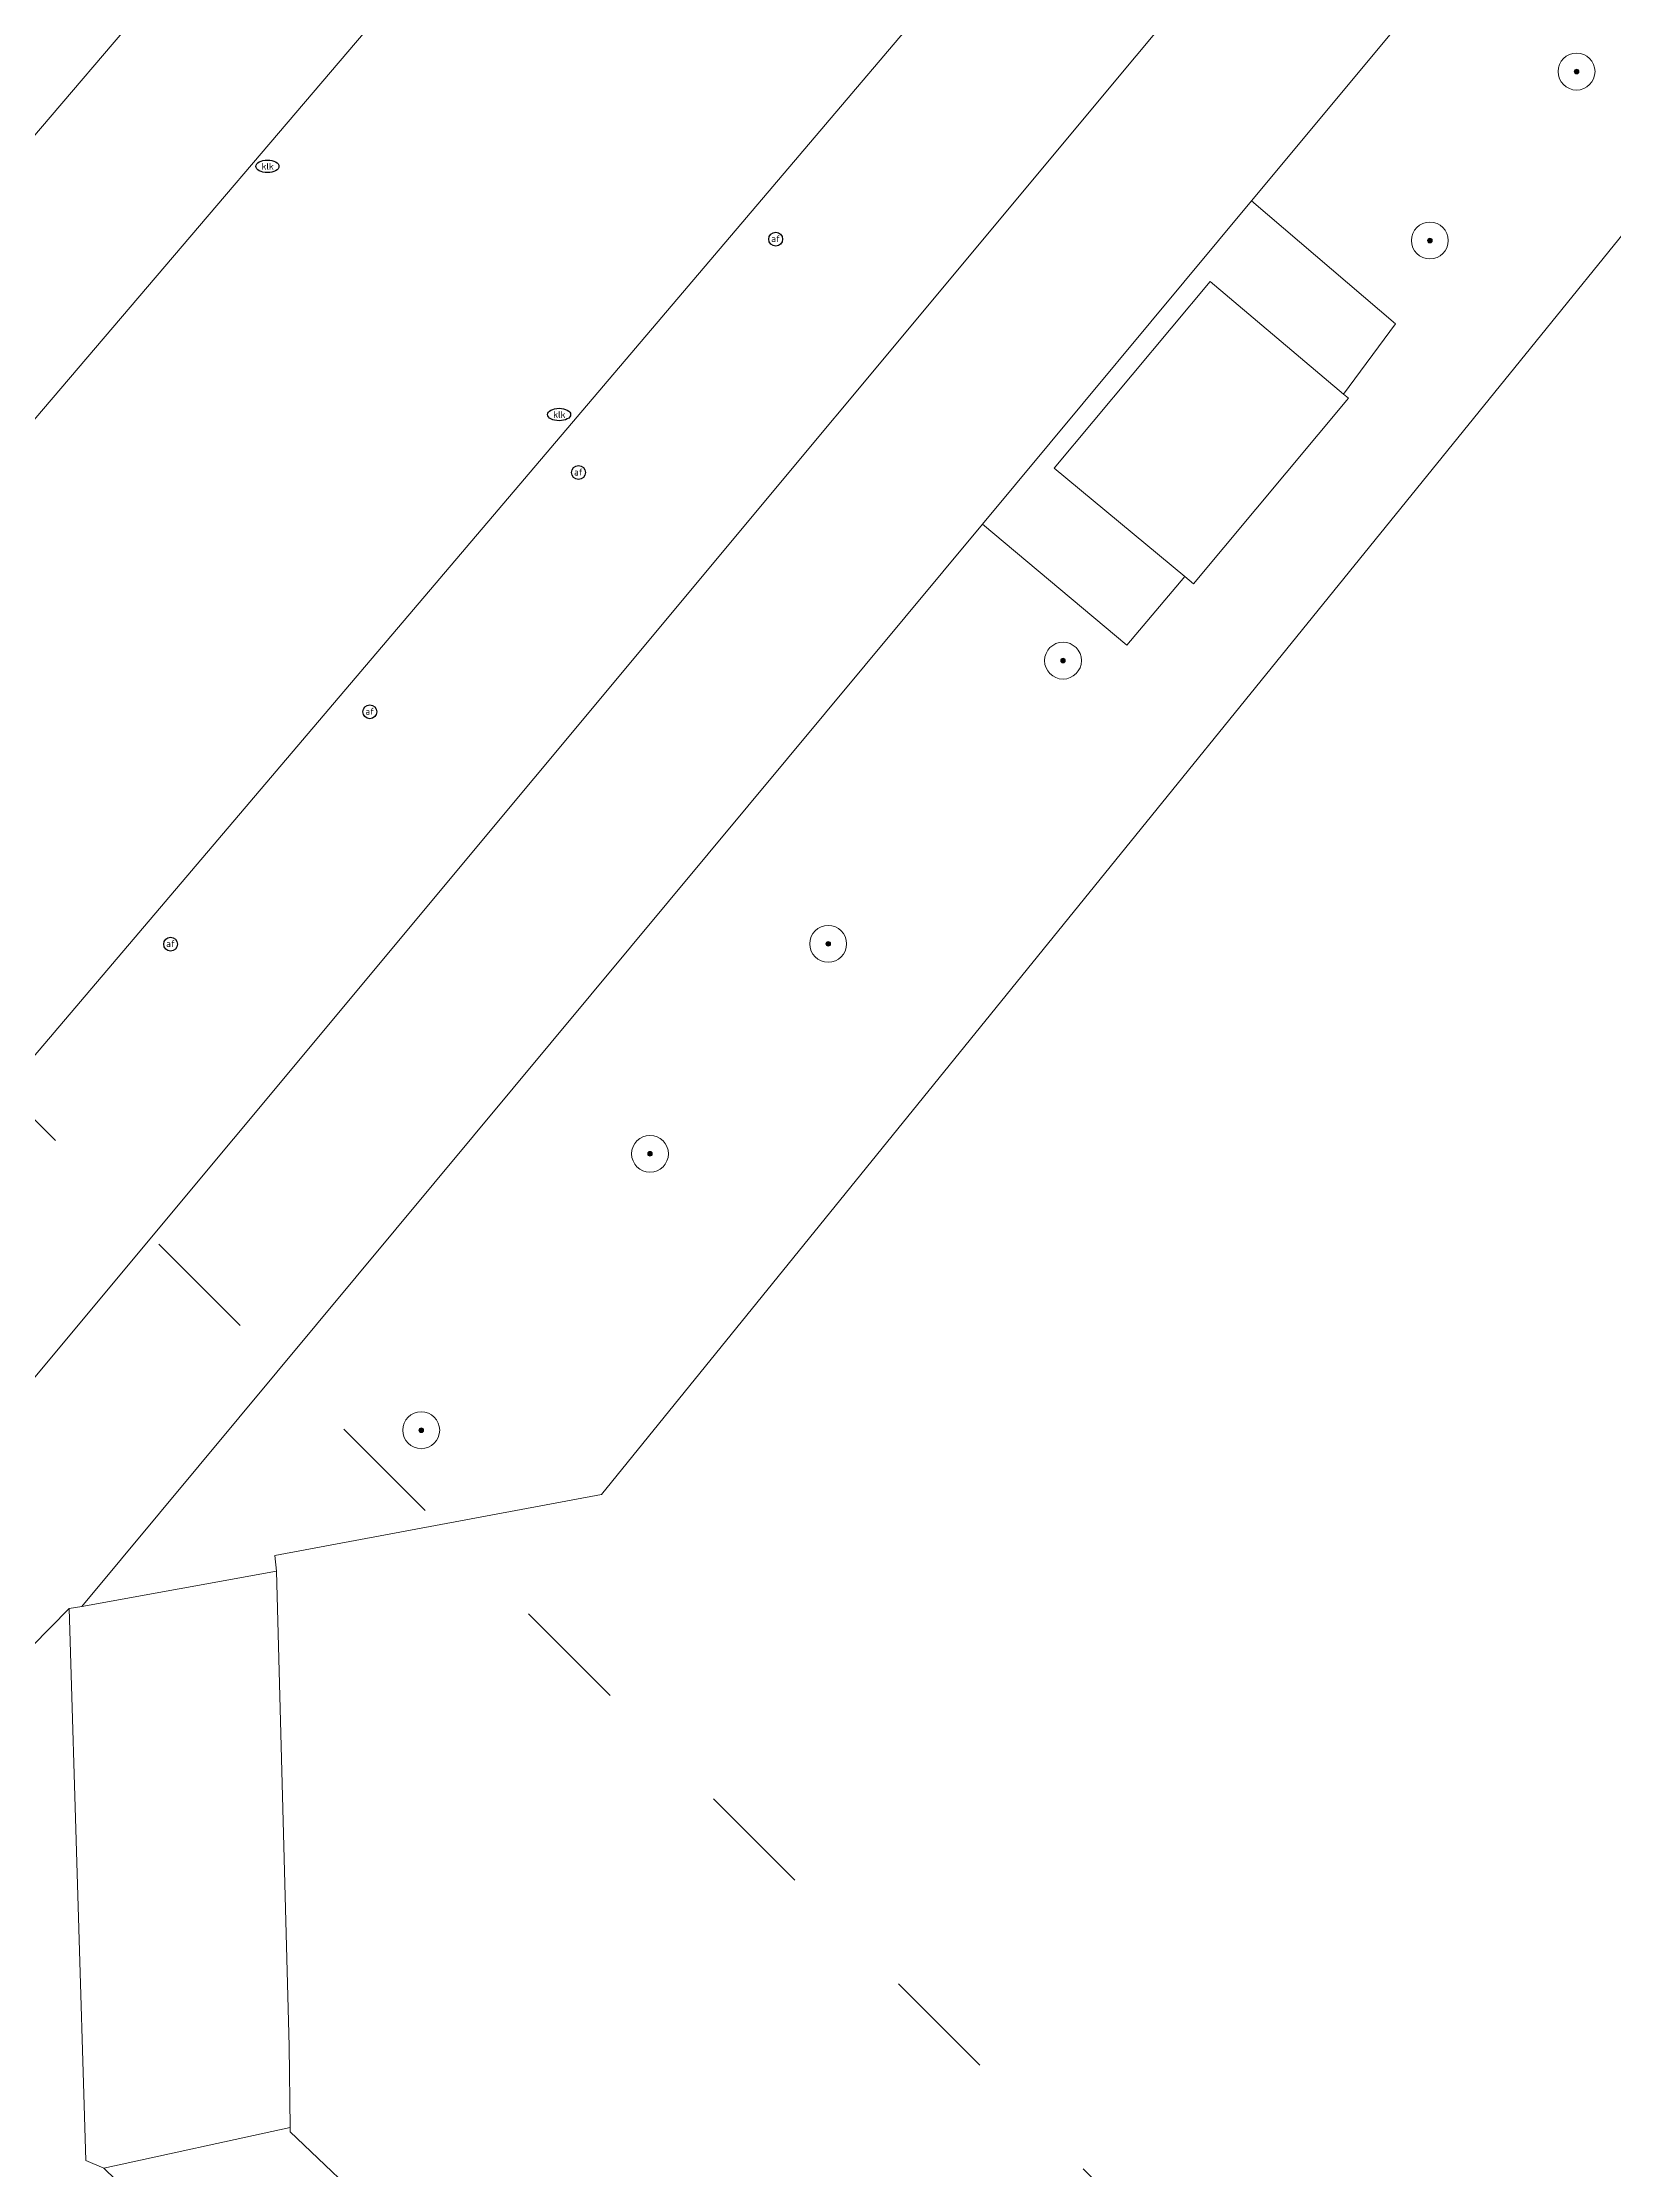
# Model space of a CAD drawing. Header units: metres. Extents: x 30438 to 30782, y 387448 to 387694.
# Drawn here: x 30558.33 to 30575.38, y 387588.99 to 387612.07 of the extents above; entities that cross this region are included whole.
import ezdxf
from ezdxf.enums import TextEntityAlignment as Align

# ---------------------------------------------------------------- set-up
doc = ezdxf.new("R2010")
doc.units = ezdxf.units.M
doc.linetypes.add('HIDDEN5', pattern=[2.8375, 1.25, -1.5875])
for name, color, linetype, lineweight in [('B-GV-GR-BEPLANTING_CULTUUR_HEESTERS-GV', 90, 'Continuous', 18), ('B-GV-GR-BOOM-S', 90, 'Continuous', 25), ('B-GV-IE-MEUBILAIR-S', 7, 'Continuous', 25), ('B-GV-IE-TERREINAFSCHEIDING_KUNSTMATIG_HEKWERK-G', 20, 'IE-TERREINAFSCHEIDING_KUNSTMATIG-SO', 18), ('B-GV-OG-BEBOUWING_LAGE TRAFO-GV', 7, 'Continuous', 18), ('B-GV-OG-TERREIN_ERF-GV', 7, 'Continuous', 18), ('B-GV-VH-OPENVERHARDING_BETONSTRAATSTEEN-GV', 90, 'Continuous', 18), ('B-GV-VH-OPENVERHARDING_TEGEL-GV', 90, 'Continuous', 18)]:
    doc.layers.add(name, color=color, linetype=linetype, lineweight=lineweight)
doc.styles.add('NLCS-ISO', font='NLCS-ISO.ttf')
doc.linetypes.add('IE-TERREINAFSCHEIDING_KUNSTMATIG-SO', pattern='A,4,[82,NLCS.SHX,S=0.75,R=90,X=0,Y=0],4,-2', length=10)

# ---------------------------------------------------------------- blocks, each defined once
blk = doc.blocks.new('SIE-MEUBILAIR_PAAL_AFSLUITPAAL-SO')
blk.add_circle((0, 0), 0.75)
at = {"style": 'NLCS-ISO'}
blk.add_text('af', height=0.75, dxfattribs=at).set_placement((0, 0.05), align=Align.MIDDLE_CENTER)
blk = doc.blocks.new('SIE-MEUBILAIR_PUT_KOLK-SO')
blk.add_ellipse((0, 0), major_axis=(1.25, 0), ratio=0.54)
at = {"style": 'NLCS-ISO'}
blk.add_text('klk', height=0.75, dxfattribs=at).set_placement((0.03, 0), align=Align.MIDDLE_CENTER)
blk = doc.blocks.new('SGR-BOOM_GBKN-SO')
at = {"linetype": 'ByBlock', "lineweight": 18}
h = blk.add_hatch(color=0, dxfattribs=at)
h.dxf.hatch_style = 1
edge = h.paths.add_edge_path()
edge.add_arc((0, 0), 0.25, 0, 360)
at = {"color": 0, "linetype": 'ByBlock', "lineweight": 18}
for radius in [2, 0.25]:
    blk.add_circle((0, 0), radius, dxfattribs=at)
at = {"color": 0, "linetype": 'ByBlock', "lineweight": 18, "style": 'NLCS-ISO'}
blk.add_attdef('SOORT', (2.5, 0), '', height=1.5, dxfattribs=at)

msp = doc.modelspace()

# ---------------------------------------------------------------- linework, layer by layer
at = {"linetype": 'HIDDEN5'}
msp.add_line((30710.96, 387447.669), (30510.96, 387647.669), dxfattribs=at)
at = {"layer": 'B-GV-GR-BEPLANTING_CULTUUR_HEESTERS-GV'}
for points in [[(30573.461, 387615.84), (30570.73, 387615.775), (30555.477, 387597.823), (30555.812, 387597.51), (30557.142, 387596.267)], [(30577.524, 387612.514), (30574.983, 387614.594), (30571.453, 387610.354), (30573.016, 387609.019), (30572.45, 387608.257), (30572.503, 387608.213), (30570.824, 387606.2), (30570.73, 387606.278), (30570.101, 387605.534), (30568.533, 387606.845), (30558.759, 387595.103), (30560.872, 387595.487), (30560.853, 387595.656), (30564.399, 387596.318)], [(30561.021, 387589.449), (30558.998, 387589.007), (30567.619, 387580.625), (30568.862, 387581.937), (30561.022, 387589.4)]]:
    msp.add_lwpolyline(points, close=True, dxfattribs=at)
at = {"layer": 'B-GV-IE-TERREINAFSCHEIDING_KUNSTMATIG_HEKWERK-G'}
for points in [[(30560.872, 387595.487), (30560.853, 387595.656), (30564.399, 387596.318), (30577.524, 387612.514), (30577.816, 387612.874)], [(30560.872, 387595.487), (30561.011, 387590.331)], [(30561.011, 387590.331), (30561.021, 387589.449), (30561.022, 387589.4), (30568.862, 387581.937), (30568.894, 387581.906)]]:
    msp.add_lwpolyline(points, dxfattribs=at)
at = {"layer": 'B-GV-OG-BEBOUWING_LAGE TRAFO-GV'}
msp.add_lwpolyline([(30570.73, 387606.278), (30570.824, 387606.2), (30572.503, 387608.213), (30572.45, 387608.257), (30571.003, 387609.477), (30569.31, 387607.453)], close=True, dxfattribs=at)
at = {"layer": 'B-GV-OG-TERREIN_ERF-GV'}
msp.add_lwpolyline([(30545.395, 387596.006), (30589.48, 387647.669)], dxfattribs=at)
at = {"layer": 'B-GV-VH-OPENVERHARDING_BETONSTRAATSTEEN-GV'}
msp.add_lwpolyline([(30592.076, 387647.669), (30551.84, 387600.474), (30555.269, 387597.577), (30555.477, 387597.823), (30570.73, 387615.775), (30576.719, 387622.817), (30577.742, 387623.531), (30576.349, 387624.724), (30585.437, 387635.409)], dxfattribs=at)
msp.add_lwpolyline([(30560.872, 387595.487), (30558.759, 387595.103), (30558.621, 387595.08), (30558.804, 387589.089), (30558.998, 387589.007), (30561.021, 387589.449), (30561.011, 387590.331)], close=True, dxfattribs=at)
at = {"layer": 'B-GV-VH-OPENVERHARDING_TEGEL-GV'}
for points in [[(30589.48, 387647.669), (30545.395, 387596.006)], [(30546.6, 387594.329), (30550.203, 387598.555), (30551.84, 387600.474), (30592.076, 387647.669)], [(30571.453, 387610.354), (30574.983, 387614.594), (30574.901, 387614.661), (30573.461, 387615.84), (30557.142, 387596.267), (30557.226, 387596.188), (30555.919, 387594.753), (30554.479, 387596.075), (30555.812, 387597.51), (30555.477, 387597.823), (30555.269, 387597.577), (30554.003, 387596.088)], [(30553.96, 387591.105), (30554.348, 387590.733), (30558.621, 387595.08), (30558.759, 387595.103), (30568.533, 387606.845), (30571.453, 387610.354)], [(30558.621, 387595.08), (30554.348, 387590.733), (30556.179, 387588.98), (30588.014, 387557.896), (30589.684, 387556.266), (30596.135, 387549.97), (30599.775, 387546.544), (30601.078, 387545.048), (30602.627, 387543.27), (30603.619, 387542.131)], [(30606.322, 387542.048), (30604.223, 387544.519), (30602.5, 387546.547), (30601.531, 387547.63), (30597.638, 387551.33), (30599.24, 387553.005), (30596.966, 387555.178), (30595.405, 387553.537), (30569.962, 387578.448), (30571.15, 387579.775), (30571.123, 387579.801), (30568.894, 387581.906), (30568.862, 387581.937), (30567.619, 387580.625), (30558.998, 387589.007), (30558.804, 387589.089), (30558.621, 387595.08)]]:
    msp.add_lwpolyline(points, dxfattribs=at)
msp.add_lwpolyline([(30572.45, 387608.257), (30573.016, 387609.019), (30571.453, 387610.354), (30568.533, 387606.845), (30570.101, 387605.534), (30570.73, 387606.278), (30569.31, 387607.453), (30571.003, 387609.477)], close=True, dxfattribs=at)

# ---------------------------------------------------------------- block references
at = {"layer": 'B-GV-GR-BOOM-S', "xscale": 0.1, "yscale": 0.1, "zscale": 0.1}
for p in [(30574.98, 387611.756), (30573.388, 387609.923), (30569.407, 387605.365), (30566.859, 387602.292), (30564.925, 387600.014), (30562.443, 387597.014)]:
    msp.add_blockref('SGR-BOOM_GBKN-SO', p, dxfattribs=at)
at = {"layer": 'B-GV-IE-MEUBILAIR-S', "xscale": 0.1, "yscale": 0.1, "zscale": 0.1}
for name, p in [('SIE-MEUBILAIR_PUT_KOLK-SO', (30560.774, 387610.728)), ('SIE-MEUBILAIR_PAAL_AFSLUITPAAL-SO', (30566.289, 387609.938)), ('SIE-MEUBILAIR_PUT_KOLK-SO', (30563.939, 387608.035)), ('SIE-MEUBILAIR_PAAL_AFSLUITPAAL-SO', (30564.149, 387607.406)), ('SIE-MEUBILAIR_PAAL_AFSLUITPAAL-SO', (30561.885, 387604.81)), ('SIE-MEUBILAIR_PAAL_AFSLUITPAAL-SO', (30559.723, 387602.289))]:
    msp.add_blockref(name, p, dxfattribs=at)

doc.saveas('drawing.dxf')
